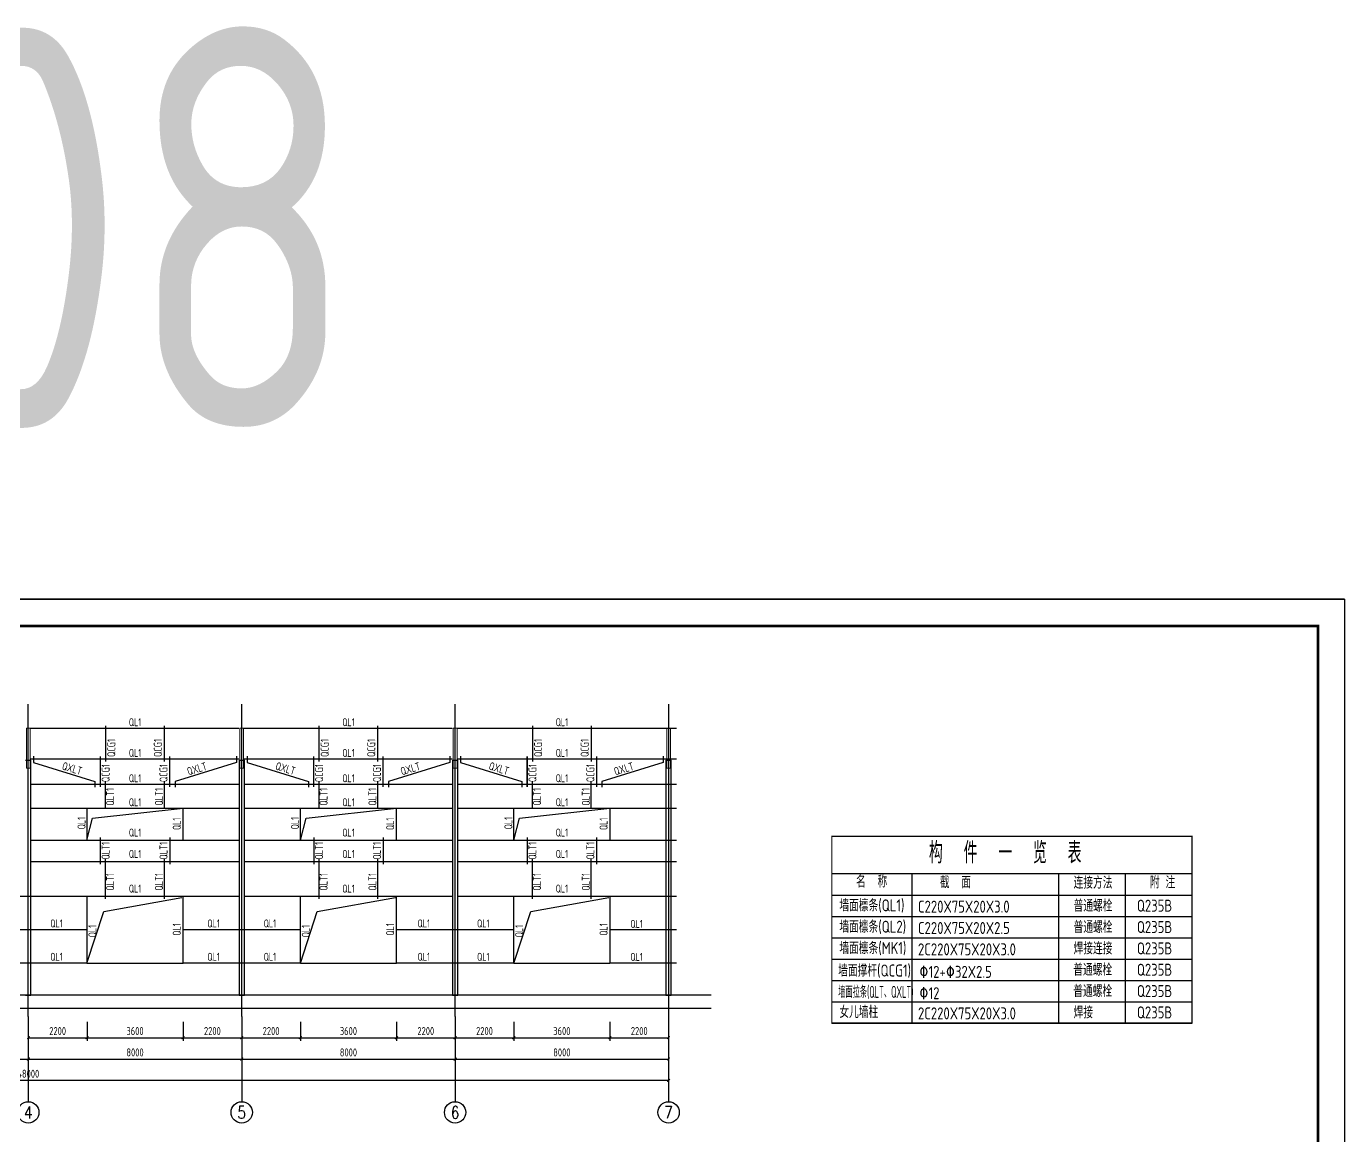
# Model space of a CAD drawing. Header units: millimetres. Extents: x 866561 to 876967, y 40200 to 44891.
# Drawn here: x 873533.5 to 874027.6, y 40601.1 to 41016.8 of the extents above; entities that cross this region are included whole.
import ezdxf
from ezdxf.enums import TextEntityAlignment as Align

# ---------------------------------------------------------------- set-up
doc = ezdxf.new("R2010")
doc.units = ezdxf.units.MM
doc.header["$LTSCALE"] = 1000
doc.header["$MEASUREMENT"] = 0
doc.linetypes.add('DOTE', pattern=[2.42, 2, -0.2, 0.02, -0.2])
for name, color, linetype in [('1307', 7, 'Continuous'), ('AXIS', 3, 'Continuous'), ('AXIS_TEXT', 7, 'Continuous'), ('DIM', 7, 'Continuous'), ('DOTE', 1, 'DOTE'), ('M_Prof', 2, 'Continuous'), ('构件表__表格和文字', 7, 'Continuous'), ('标注', 7, 'Continuous'), ('梁集中标注', 2, 'Continuous'), ('檩条', 34, 'Continuous')]:
    doc.layers.add(name, color=color, linetype=linetype)
doc.layers.add('零部件', color=3, linetype='Continuous', lineweight=5)
doc.styles.add('_TCH_AXIS', font='COMPLEX', dxfattribs={"bigfont": 'GBCBIG'})
doc.styles.add('COMPLEX', font='COMPLEX')
doc.styles.add('GBHZ', font='gbenor.shx', dxfattribs={"width": 0.9, "bigfont": 'gbcbig.shx'})
doc.dimstyles.new('Y100', dxfattribs={"dimscale": 0, "dimtxt": 3, "dimasz": 0.01, "dimexe": 1.2, "dimexo": 2, "dimgap": 1, "dimtad": 1, "dimdec": 0, "dimlfac": 100, "dimzin": 0, "dimdsep": 46, "dimtxsty": 'GBHZ', "dimblk": 'DX', "dimcen": 0.09, "dimdle": 1, "dimclrd": 7, "dimclre": 7, "dimclrt": 7, "dimadec": 0, "dimazin": 0, "dimtfac": 1, "dimtdec": 0, "dimtix": 1, "dimtmove": 2, "dimatfit": 3, "dimldrblk": 'DX', "dimfxl": 0, "dimtolj": 1, "dimtzin": 0, "dimarcsym": 0})

# ---------------------------------------------------------------- blocks, each defined once
blk = doc.blocks.new('_AXISO')
blk.add_circle((0, 0), 0.5)
at = {"layer": 'AXIS_TEXT', "style": 'COMPLEX', "width": 1.041667}
blk.add_attdef('A', text='', height=0.56, dxfattribs=at).set_placement((-0.25, -0.28), (0.25, -0.28), align=Align.FIT)
blk = doc.blocks.new('DX')
at = {"color": 0, "linetype": 'ByBlock', "const_width": 40}
blk.add_lwpolyline([(-54, -51), (46, 49)], dxfattribs=at)
blk = doc.blocks.new('*D831')
at = {"layer": 'Defpoints', "color": 0}
for p in [(873454.19, 40645.78), (873534.19, 40645.78), (873534.19, 40629.78)]:
    blk.add_point(p, dxfattribs=at)
at = {"layer": 'dim', "color": 7, "lineweight": -2}
for p, q in [((873454.19, 40643.78), (873454.19, 40628.58)), ((873534.19, 40643.78), (873534.19, 40628.58)), ((873454.2, 40629.78), (873534.18, 40629.78))]:
    blk.add_line(p, q, dxfattribs=at)
at = {"layer": 'dim', "color": 7, "lineweight": -2, "xscale": 0.01, "yscale": 0.01, "zscale": 0.01, "rotation": 180}
blk.add_blockref('DX', (873454.19, 40629.78), dxfattribs=at)
at = {"layer": 'dim', "color": 7, "lineweight": -2, "xscale": 0.01, "yscale": 0.01, "zscale": 0.01}
blk.add_blockref('DX', (873534.19, 40629.78), dxfattribs=at)
at = {"layer": 'dim', "color": 7, "insert": (873494.19, 40632.28), "char_height": 3, "attachment_point": 5, "style": 'GBHZ'}
blk.add_mtext('\\A1;8000', dxfattribs=at)
blk = doc.blocks.new('*D832')
at = {"layer": 'Defpoints', "color": 0}
for p in [(873534.19, 40645.78), (873614.19, 40645.78), (873614.19, 40629.78)]:
    blk.add_point(p, dxfattribs=at)
at = {"layer": 'dim', "color": 7, "lineweight": -2}
for p, q in [((873534.19, 40643.78), (873534.19, 40628.58)), ((873614.19, 40643.78), (873614.19, 40628.58)), ((873534.2, 40629.78), (873614.18, 40629.78))]:
    blk.add_line(p, q, dxfattribs=at)
at = {"layer": 'dim', "color": 7, "lineweight": -2, "xscale": 0.01, "yscale": 0.01, "zscale": 0.01, "rotation": 180}
blk.add_blockref('DX', (873534.19, 40629.78), dxfattribs=at)
at = {"layer": 'dim', "color": 7, "lineweight": -2, "xscale": 0.01, "yscale": 0.01, "zscale": 0.01}
blk.add_blockref('DX', (873614.19, 40629.78), dxfattribs=at)
at = {"layer": 'dim', "color": 7, "insert": (873574.19, 40632.28), "char_height": 3, "attachment_point": 5, "style": 'GBHZ'}
blk.add_mtext('\\A1;8000', dxfattribs=at)
blk = doc.blocks.new('*D833')
at = {"layer": 'Defpoints', "color": 0}
for p in [(873614.19, 40645.78), (873694.19, 40645.78), (873694.19, 40629.78)]:
    blk.add_point(p, dxfattribs=at)
at = {"layer": 'dim', "color": 7, "lineweight": -2}
for p, q in [((873614.19, 40643.78), (873614.19, 40628.58)), ((873694.19, 40643.78), (873694.19, 40628.58)), ((873614.2, 40629.78), (873694.18, 40629.78))]:
    blk.add_line(p, q, dxfattribs=at)
at = {"layer": 'dim', "color": 7, "lineweight": -2, "xscale": 0.01, "yscale": 0.01, "zscale": 0.01, "rotation": 180}
blk.add_blockref('DX', (873614.19, 40629.78), dxfattribs=at)
at = {"layer": 'dim', "color": 7, "lineweight": -2, "xscale": 0.01, "yscale": 0.01, "zscale": 0.01}
blk.add_blockref('DX', (873694.19, 40629.78), dxfattribs=at)
at = {"layer": 'dim', "color": 7, "insert": (873654.19, 40632.28), "char_height": 3, "attachment_point": 5, "style": 'GBHZ'}
blk.add_mtext('\\A1;8000', dxfattribs=at)
blk = doc.blocks.new('*D834')
at = {"layer": 'Defpoints', "color": 0}
for p in [(873694.19, 40645.78), (873774.19, 40645.78), (873774.19, 40629.78)]:
    blk.add_point(p, dxfattribs=at)
at = {"layer": 'dim', "color": 7, "lineweight": -2}
for p, q in [((873694.19, 40643.78), (873694.19, 40628.58)), ((873774.19, 40643.78), (873774.19, 40628.58)), ((873694.2, 40629.78), (873774.18, 40629.78))]:
    blk.add_line(p, q, dxfattribs=at)
at = {"layer": 'dim', "color": 7, "lineweight": -2, "xscale": 0.01, "yscale": 0.01, "zscale": 0.01, "rotation": 180}
blk.add_blockref('DX', (873694.19, 40629.78), dxfattribs=at)
at = {"layer": 'dim', "color": 7, "lineweight": -2, "xscale": 0.01, "yscale": 0.01, "zscale": 0.01}
blk.add_blockref('DX', (873774.19, 40629.78), dxfattribs=at)
at = {"layer": 'dim', "color": 7, "insert": (873734.19, 40632.28), "char_height": 3, "attachment_point": 5, "style": 'GBHZ'}
blk.add_mtext('\\A1;8000', dxfattribs=at)
blk = doc.blocks.new('*D835')
at = {"layer": 'Defpoints', "color": 0}
for p in [(873294.19, 40645.78), (873774.19, 40645.78), (873294.19, 40621.78)]:
    blk.add_point(p, dxfattribs=at)
at = {"layer": 'dim', "color": 7, "lineweight": -2}
for p, q in [((873294.19, 40643.78), (873294.19, 40620.58)), ((873774.19, 40643.78), (873774.19, 40620.58)), ((873774.18, 40621.78), (873294.2, 40621.78))]:
    blk.add_line(p, q, dxfattribs=at)
at = {"layer": 'dim', "color": 7, "lineweight": -2, "xscale": 0.01, "yscale": 0.01, "zscale": 0.01, "rotation": 180}
blk.add_blockref('DX', (873294.19, 40621.78), dxfattribs=at)
at = {"layer": 'dim', "color": 7, "lineweight": -2, "xscale": 0.01, "yscale": 0.01, "zscale": 0.01}
blk.add_blockref('DX', (873774.19, 40621.78), dxfattribs=at)
at = {"layer": 'dim', "color": 7, "insert": (873534.19, 40624.28), "char_height": 3, "attachment_point": 5, "style": 'GBHZ'}
blk.add_mtext('\\A1;48000', dxfattribs=at)
blk = doc.blocks.new('*D854')
at = {"layer": 'Defpoints', "color": 0}
for p in [(873534.19, 40645.78), (873556.19, 40645.78), (873556.19, 40637.78)]:
    blk.add_point(p, dxfattribs=at)
at = {"layer": '标注', "color": 7, "lineweight": -2}
for p, q in [((873534.19, 40643.78), (873534.19, 40636.58)), ((873556.19, 40643.78), (873556.19, 40636.58)), ((873534.2, 40637.78), (873556.18, 40637.78))]:
    blk.add_line(p, q, dxfattribs=at)
at = {"layer": '标注', "color": 7, "lineweight": -2, "xscale": 0.01, "yscale": 0.01, "zscale": 0.01, "rotation": 180}
blk.add_blockref('DX', (873534.19, 40637.78), dxfattribs=at)
at = {"layer": '标注', "color": 7, "lineweight": -2, "xscale": 0.01, "yscale": 0.01, "zscale": 0.01}
blk.add_blockref('DX', (873556.19, 40637.78), dxfattribs=at)
at = {"layer": '标注', "color": 7, "insert": (873545.19, 40640.28), "char_height": 3, "attachment_point": 5, "style": 'GBHZ'}
blk.add_mtext('\\A1;2200', dxfattribs=at)
blk = doc.blocks.new('*D855')
at = {"layer": 'Defpoints', "color": 0}
for p in [(873556.19, 40645.78), (873592.19, 40645.78), (873592.19, 40637.78)]:
    blk.add_point(p, dxfattribs=at)
at = {"layer": '标注', "color": 7, "lineweight": -2}
for p, q in [((873556.19, 40643.78), (873556.19, 40636.58)), ((873592.19, 40643.78), (873592.19, 40636.58)), ((873556.2, 40637.78), (873592.18, 40637.78))]:
    blk.add_line(p, q, dxfattribs=at)
at = {"layer": '标注', "color": 7, "lineweight": -2, "xscale": 0.01, "yscale": 0.01, "zscale": 0.01, "rotation": 180}
blk.add_blockref('DX', (873556.19, 40637.78), dxfattribs=at)
at = {"layer": '标注', "color": 7, "lineweight": -2, "xscale": 0.01, "yscale": 0.01, "zscale": 0.01}
blk.add_blockref('DX', (873592.19, 40637.78), dxfattribs=at)
at = {"layer": '标注', "color": 7, "insert": (873574.19, 40640.28), "char_height": 3, "attachment_point": 5, "style": 'GBHZ'}
blk.add_mtext('\\A1;3600', dxfattribs=at)
blk = doc.blocks.new('*D856')
at = {"layer": 'Defpoints', "color": 0}
for p in [(873592.19, 40645.78), (873614.19, 40645.78), (873614.19, 40637.78)]:
    blk.add_point(p, dxfattribs=at)
at = {"layer": '标注', "color": 7, "lineweight": -2}
for p, q in [((873592.19, 40643.78), (873592.19, 40636.58)), ((873614.19, 40643.78), (873614.19, 40636.58)), ((873592.2, 40637.78), (873614.18, 40637.78))]:
    blk.add_line(p, q, dxfattribs=at)
at = {"layer": '标注', "color": 7, "lineweight": -2, "xscale": 0.01, "yscale": 0.01, "zscale": 0.01, "rotation": 180}
blk.add_blockref('DX', (873592.19, 40637.78), dxfattribs=at)
at = {"layer": '标注', "color": 7, "lineweight": -2, "xscale": 0.01, "yscale": 0.01, "zscale": 0.01}
blk.add_blockref('DX', (873614.19, 40637.78), dxfattribs=at)
at = {"layer": '标注', "color": 7, "insert": (873603.19, 40640.28), "char_height": 3, "attachment_point": 5, "style": 'GBHZ'}
blk.add_mtext('\\A1;2200', dxfattribs=at)
blk = doc.blocks.new('*D857')
at = {"layer": 'Defpoints', "color": 0}
for p in [(873614.19, 40645.78), (873636.19, 40645.78), (873636.19, 40637.78)]:
    blk.add_point(p, dxfattribs=at)
at = {"layer": '标注', "color": 7, "lineweight": -2}
for p, q in [((873614.19, 40643.78), (873614.19, 40636.58)), ((873636.19, 40643.78), (873636.19, 40636.58)), ((873614.2, 40637.78), (873636.18, 40637.78))]:
    blk.add_line(p, q, dxfattribs=at)
at = {"layer": '标注', "color": 7, "lineweight": -2, "xscale": 0.01, "yscale": 0.01, "zscale": 0.01, "rotation": 180}
blk.add_blockref('DX', (873614.19, 40637.78), dxfattribs=at)
at = {"layer": '标注', "color": 7, "lineweight": -2, "xscale": 0.01, "yscale": 0.01, "zscale": 0.01}
blk.add_blockref('DX', (873636.19, 40637.78), dxfattribs=at)
at = {"layer": '标注', "color": 7, "insert": (873625.19, 40640.28), "char_height": 3, "attachment_point": 5, "style": 'GBHZ'}
blk.add_mtext('\\A1;2200', dxfattribs=at)
blk = doc.blocks.new('*D858')
at = {"layer": 'Defpoints', "color": 0}
for p in [(873636.19, 40645.78), (873672.19, 40645.78), (873672.19, 40637.78)]:
    blk.add_point(p, dxfattribs=at)
at = {"layer": '标注', "color": 7, "lineweight": -2}
for p, q in [((873636.19, 40643.78), (873636.19, 40636.58)), ((873672.19, 40643.78), (873672.19, 40636.58)), ((873636.2, 40637.78), (873672.18, 40637.78))]:
    blk.add_line(p, q, dxfattribs=at)
at = {"layer": '标注', "color": 7, "lineweight": -2, "xscale": 0.01, "yscale": 0.01, "zscale": 0.01, "rotation": 180}
blk.add_blockref('DX', (873636.19, 40637.78), dxfattribs=at)
at = {"layer": '标注', "color": 7, "lineweight": -2, "xscale": 0.01, "yscale": 0.01, "zscale": 0.01}
blk.add_blockref('DX', (873672.19, 40637.78), dxfattribs=at)
at = {"layer": '标注', "color": 7, "insert": (873654.19, 40640.28), "char_height": 3, "attachment_point": 5, "style": 'GBHZ'}
blk.add_mtext('\\A1;3600', dxfattribs=at)
blk = doc.blocks.new('*D859')
at = {"layer": 'Defpoints', "color": 0}
for p in [(873672.19, 40645.78), (873694.19, 40645.78), (873694.19, 40637.78)]:
    blk.add_point(p, dxfattribs=at)
at = {"layer": '标注', "color": 7, "lineweight": -2}
for p, q in [((873672.19, 40643.78), (873672.19, 40636.58)), ((873694.19, 40643.78), (873694.19, 40636.58)), ((873672.2, 40637.78), (873694.18, 40637.78))]:
    blk.add_line(p, q, dxfattribs=at)
at = {"layer": '标注', "color": 7, "lineweight": -2, "xscale": 0.01, "yscale": 0.01, "zscale": 0.01, "rotation": 180}
blk.add_blockref('DX', (873672.19, 40637.78), dxfattribs=at)
at = {"layer": '标注', "color": 7, "lineweight": -2, "xscale": 0.01, "yscale": 0.01, "zscale": 0.01}
blk.add_blockref('DX', (873694.19, 40637.78), dxfattribs=at)
at = {"layer": '标注', "color": 7, "insert": (873683.19, 40640.28), "char_height": 3, "attachment_point": 5, "style": 'GBHZ'}
blk.add_mtext('\\A1;2200', dxfattribs=at)
blk = doc.blocks.new('*D860')
at = {"layer": 'Defpoints', "color": 0}
for p in [(873694.19, 40645.78), (873716.19, 40645.78), (873716.19, 40637.78)]:
    blk.add_point(p, dxfattribs=at)
at = {"layer": '标注', "color": 7, "lineweight": -2}
for p, q in [((873694.19, 40643.78), (873694.19, 40636.58)), ((873716.19, 40643.78), (873716.19, 40636.58)), ((873694.2, 40637.78), (873716.18, 40637.78))]:
    blk.add_line(p, q, dxfattribs=at)
at = {"layer": '标注', "color": 7, "lineweight": -2, "xscale": 0.01, "yscale": 0.01, "zscale": 0.01, "rotation": 180}
blk.add_blockref('DX', (873694.19, 40637.78), dxfattribs=at)
at = {"layer": '标注', "color": 7, "lineweight": -2, "xscale": 0.01, "yscale": 0.01, "zscale": 0.01}
blk.add_blockref('DX', (873716.19, 40637.78), dxfattribs=at)
at = {"layer": '标注', "color": 7, "insert": (873705.19, 40640.28), "char_height": 3, "attachment_point": 5, "style": 'GBHZ'}
blk.add_mtext('\\A1;2200', dxfattribs=at)
blk = doc.blocks.new('*D861')
at = {"layer": 'Defpoints', "color": 0}
for p in [(873716.19, 40645.78), (873752.19, 40645.78), (873752.19, 40637.78)]:
    blk.add_point(p, dxfattribs=at)
at = {"layer": '标注', "color": 7, "lineweight": -2}
for p, q in [((873716.19, 40643.78), (873716.19, 40636.58)), ((873752.19, 40643.78), (873752.19, 40636.58)), ((873716.2, 40637.78), (873752.18, 40637.78))]:
    blk.add_line(p, q, dxfattribs=at)
at = {"layer": '标注', "color": 7, "lineweight": -2, "xscale": 0.01, "yscale": 0.01, "zscale": 0.01, "rotation": 180}
blk.add_blockref('DX', (873716.19, 40637.78), dxfattribs=at)
at = {"layer": '标注', "color": 7, "lineweight": -2, "xscale": 0.01, "yscale": 0.01, "zscale": 0.01}
blk.add_blockref('DX', (873752.19, 40637.78), dxfattribs=at)
at = {"layer": '标注', "color": 7, "insert": (873734.19, 40640.28), "char_height": 3, "attachment_point": 5, "style": 'GBHZ'}
blk.add_mtext('\\A1;3600', dxfattribs=at)
blk = doc.blocks.new('*D862')
at = {"layer": 'Defpoints', "color": 0}
for p in [(873752.19, 40645.78), (873774.19, 40645.78), (873774.19, 40637.78)]:
    blk.add_point(p, dxfattribs=at)
at = {"layer": '标注', "color": 7, "lineweight": -2}
for p, q in [((873752.19, 40643.78), (873752.19, 40636.58)), ((873774.19, 40643.78), (873774.19, 40636.58)), ((873752.2, 40637.78), (873774.18, 40637.78))]:
    blk.add_line(p, q, dxfattribs=at)
at = {"layer": '标注', "color": 7, "lineweight": -2, "xscale": 0.01, "yscale": 0.01, "zscale": 0.01, "rotation": 180}
blk.add_blockref('DX', (873752.19, 40637.78), dxfattribs=at)
at = {"layer": '标注', "color": 7, "lineweight": -2, "xscale": 0.01, "yscale": 0.01, "zscale": 0.01}
blk.add_blockref('DX', (873774.19, 40637.78), dxfattribs=at)
at = {"layer": '标注', "color": 7, "insert": (873763.19, 40640.28), "char_height": 3, "attachment_point": 5, "style": 'GBHZ'}
blk.add_mtext('\\A1;2200', dxfattribs=at)

msp = doc.modelspace()

# ---------------------------------------------------------------- linework, layer by layer
at = {"color": 0}
for p, q in [((874027.612, 40802.139), (873186.612, 40802.139)), ((873186.612, 40802.139), (874027.612, 40802.139)), ((874027.612, 40802.139), (874027.612, 40208.139))]:
    msp.add_line(p, q, dxfattribs=at)
at = {"color": 0, "const_width": 1}
msp.add_lwpolyline([(874017.612, 40218.139), (873211.612, 40218.139), (873211.612, 40792.139), (874017.612, 40792.139)], close=True, dxfattribs=at)
at = {"layer": 'AXIS', "color": 0}
for p, q in [((873534.185, 40645.779), (873534.185, 40613.779)), ((873614.185, 40645.779), (873614.185, 40613.779)), ((873694.185, 40645.779), (873694.185, 40613.779)), ((873774.185, 40645.779), (873774.185, 40613.779))]:
    msp.add_line(p, q, dxfattribs=at)
at = {"layer": 'dim'}
for p, q in [((873790.185, 40653.779), (873278.185, 40653.779)), ((873790.185, 40648.779), (873278.185, 40648.779))]:
    msp.add_line(p, q, dxfattribs=at)
at = {"layer": 'DOTE', "linetype": 'DOTE'}
for p, q in [((873534.185, 40645.779), (873534.185, 40762.852)), ((873614.185, 40645.779), (873614.185, 40762.852)), ((873694.185, 40645.779), (873694.185, 40762.852)), ((873774.185, 40762.852), (873774.185, 40645.779))]:
    msp.add_line(p, q, dxfattribs=at)
at = {"layer": 'M_Prof'}
for p, q in [((873533.185, 40741.779), (873535.185, 40741.779)), ((873535.185, 40653.779), (873535.185, 40741.779)), ((873613.185, 40741.779), (873613.185, 40653.779)), ((873613.185, 40741.779), (873615.185, 40741.779)), ((873615.185, 40653.779), (873615.185, 40741.779)), ((873693.185, 40741.779), (873693.185, 40653.779)), ((873693.185, 40741.779), (873695.185, 40741.779)), ((873695.185, 40653.779), (873695.185, 40741.779)), ((873773.185, 40741.779), (873773.185, 40653.779)), ((873773.185, 40741.779), (873775.185, 40741.779)), ((873775.185, 40653.779), (873775.185, 40741.779)), ((873533.185, 40653.779), (873535.185, 40653.779)), ((873613.185, 40653.779), (873615.185, 40653.779)), ((873693.185, 40653.779), (873695.185, 40653.779)), ((873773.185, 40653.779), (873775.185, 40653.779))]:
    msp.add_line(p, q, dxfattribs=at)
at = {"layer": '构件表__表格和文字'}
for p, q in [((873835.388, 40699.275), (873970.388, 40699.275)), ((873865.388, 40699.275), (873865.388, 40643.275)), ((873920.388, 40699.275), (873920.388, 40643.275)), ((873945.388, 40699.275), (873945.388, 40643.275)), ((873835.388, 40691.275), (873970.388, 40691.275)), ((873835.388, 40691.275), (873970.388, 40691.275)), ((873835.388, 40683.275), (873970.388, 40683.275)), ((873835.388, 40683.275), (873970.388, 40683.275)), ((873835.388, 40675.275), (873970.388, 40675.275)), ((873835.388, 40667.275), (873970.388, 40667.275)), ((873835.388, 40659.275), (873970.388, 40659.275)), ((873835.388, 40651.275), (873970.388, 40651.275)), ((873835.388, 40643.275), (873970.388, 40643.275)), ((873835.388, 40643.275), (873970.388, 40643.275)), ((873835.388, 40643.275), (873970.388, 40643.275)), ((873835.388, 40643.275), (873970.388, 40643.275)), ((873835.388, 40643.275), (873970.388, 40643.275)), ((873835.388, 40643.275), (873970.388, 40643.275)), ((873835.388, 40643.275), (873970.388, 40643.275)), ((873835.388, 40643.275), (873970.388, 40643.275)), ((873835.388, 40643.275), (873970.388, 40643.275))]:
    msp.add_line(p, q, dxfattribs=at)
at = {"layer": '构件表__表格和文字', "const_width": 0.48}
msp.add_lwpolyline([(873970.388, 40713.275), (873970.388, 40643.275), (873835.388, 40643.275), (873835.388, 40713.275), (873970.388, 40713.275)], dxfattribs=at)
at = {"layer": '标注'}
for p, q in [((873556.185, 40665.779), (873592.185, 40665.779)), ((873636.185, 40665.779), (873672.185, 40665.779)), ((873716.185, 40665.779), (873752.185, 40665.779))]:
    msp.add_line(p, q, dxfattribs=at)
at = {"layer": '檩条', "color": 4, "linetype": 'ByBlock'}
for p, q in [((873536.185, 40743.28), (873536.185, 40740.93)), ((873612.185, 40743.28), (873612.185, 40740.93)), ((873616.185, 40743.28), (873616.185, 40740.93)), ((873692.185, 40743.28), (873692.185, 40740.93)), ((873696.185, 40743.28), (873696.185, 40740.93)), ((873772.185, 40743.28), (873772.185, 40740.93)), ((873536.185, 40740.93), (873559.185, 40733.849)), ((873612.185, 40740.93), (873589.185, 40733.849)), ((873616.185, 40740.93), (873639.185, 40733.849)), ((873692.185, 40740.93), (873669.185, 40733.849)), ((873696.185, 40740.93), (873719.185, 40733.849)), ((873772.185, 40740.93), (873749.185, 40733.849)), ((873559.185, 40733.849), (873559.185, 40731.709)), ((873589.185, 40733.849), (873589.185, 40731.709)), ((873639.185, 40733.849), (873639.185, 40731.709)), ((873669.185, 40733.849), (873669.185, 40731.709)), ((873719.185, 40733.849), (873719.185, 40731.709)), ((873749.185, 40733.849), (873749.185, 40731.709))]:
    msp.add_line(p, q, dxfattribs=at)
at = {"layer": '檩条', "color": 4}
for p, q in [((873563.185, 40723.779), (873563.185, 40733.779)), ((873585.185, 40723.779), (873585.185, 40733.779)), ((873643.185, 40723.779), (873643.185, 40733.779)), ((873665.185, 40723.779), (873665.185, 40733.779)), ((873723.185, 40723.779), (873723.185, 40733.779)), ((873745.185, 40723.779), (873745.185, 40733.779)), ((873558.303, 40720.032), (873592.185, 40723.779)), ((873638.303, 40720.032), (873672.185, 40723.779)), ((873718.303, 40720.032), (873752.185, 40723.779)), ((873556.185, 40711.779), (873558.303, 40720.032)), ((873636.185, 40711.779), (873638.303, 40720.032)), ((873716.185, 40711.779), (873718.303, 40720.032)), ((873561.185, 40712.779), (873561.185, 40702.779)), ((873587.185, 40712.779), (873587.185, 40702.779)), ((873641.185, 40712.779), (873641.185, 40702.779)), ((873667.185, 40712.779), (873667.185, 40702.779)), ((873721.185, 40712.779), (873721.185, 40702.779)), ((873747.185, 40712.779), (873747.185, 40702.779)), ((873563.185, 40689.779), (873563.185, 40704.779)), ((873585.185, 40689.779), (873585.185, 40704.779)), ((873643.185, 40689.779), (873643.185, 40704.779)), ((873665.185, 40689.779), (873665.185, 40704.779)), ((873723.185, 40689.779), (873723.185, 40704.779)), ((873745.185, 40689.779), (873745.185, 40704.779)), ((873562.528, 40685.098), (873591.785, 40690.379)), ((873642.528, 40685.098), (873671.785, 40690.379)), ((873722.528, 40685.098), (873751.785, 40690.379)), ((873556.185, 40665.779), (873562.528, 40685.098)), ((873636.185, 40665.779), (873642.528, 40685.098)), ((873716.185, 40665.779), (873722.528, 40685.098))]:
    msp.add_line(p, q, dxfattribs=at)
at = {"layer": '檩条', "color": 4, "const_width": 0.5}
for points in [[(873534.885, 40753.779), (873613.185, 40753.779)], [(873563.185, 40741.279), (873563.185, 40754.779)], [(873585.185, 40741.279), (873585.185, 40754.779)], [(873614.885, 40753.779), (873693.185, 40753.779)], [(873643.185, 40741.279), (873643.185, 40754.779)], [(873665.185, 40741.279), (873665.185, 40754.779)], [(873694.885, 40753.779), (873777.185, 40753.779)], [(873723.185, 40741.279), (873723.185, 40754.779)], [(873745.185, 40741.279), (873745.185, 40754.779)], [(873561.185, 40743.279), (873561.185, 40731.779)], [(873587.185, 40743.279), (873587.185, 40731.779)], [(873641.185, 40743.279), (873641.185, 40731.779)], [(873667.185, 40743.279), (873667.185, 40731.779)], [(873721.185, 40743.279), (873721.185, 40731.779)], [(873747.185, 40743.279), (873747.185, 40731.779)], [(873534.885, 40742.279), (873613.185, 40742.279)], [(873614.885, 40742.279), (873693.185, 40742.279)], [(873694.885, 40742.279), (873777.185, 40742.279)], [(873535.185, 40732.779), (873613.185, 40732.779)], [(873615.185, 40732.779), (873693.185, 40732.779)], [(873695.185, 40732.779), (873777.185, 40732.779)], [(873535.185, 40723.779), (873613.185, 40723.779)], [(873556.185, 40711.779), (873556.185, 40723.779)], [(873592.185, 40711.779), (873592.185, 40723.779)], [(873615.185, 40723.779), (873693.185, 40723.779)], [(873636.185, 40711.779), (873636.185, 40723.779)], [(873672.185, 40711.779), (873672.185, 40723.779)], [(873695.185, 40723.779), (873777.185, 40723.779)], [(873716.185, 40711.779), (873716.185, 40723.779)], [(873752.185, 40711.779), (873752.185, 40723.779)], [(873535.185, 40711.779), (873613.185, 40711.779)], [(873615.185, 40711.779), (873693.185, 40711.779)], [(873695.185, 40711.779), (873777.185, 40711.779)], [(873535.185, 40703.779), (873613.185, 40703.779)], [(873615.185, 40703.779), (873693.185, 40703.779)], [(873695.185, 40703.779), (873777.185, 40703.779)], [(873521.685, 40690.779), (873613.185, 40690.779)], [(873556.185, 40665.779), (873556.185, 40690.779)], [(873592.185, 40665.779), (873592.185, 40690.779)], [(873615.185, 40690.779), (873693.185, 40690.779)], [(873636.185, 40665.779), (873636.185, 40690.779)], [(873672.185, 40665.779), (873672.185, 40690.779)], [(873695.185, 40690.779), (873777.185, 40690.779)], [(873716.185, 40665.779), (873716.185, 40690.779)], [(873752.185, 40665.779), (873752.185, 40690.779)], [(873521.685, 40678.279), (873556.185, 40678.279)], [(873592.185, 40678.279), (873636.185, 40678.279)], [(873672.185, 40678.279), (873716.185, 40678.279)], [(873777.185, 40678.279), (873752.185, 40678.279)]]:
    msp.add_lwpolyline(points, dxfattribs=at)
at = {"layer": '檩条', "color": 4, "linetype": 'ByBlock', "const_width": 0.5}
for points in [[(873521.685, 40665.779), (873556.185, 40665.779)], [(873592.185, 40665.779), (873636.185, 40665.779)], [(873672.185, 40665.779), (873716.185, 40665.779)], [(873777.185, 40665.779), (873752.185, 40665.779)]]:
    msp.add_lwpolyline(points, dxfattribs=at)
at = {"layer": '零部件'}
for points in [[(873533.485, 40738.779), (873534.885, 40738.779), (873534.885, 40753.779), (873533.485, 40753.779)], [(873613.485, 40738.779), (873614.885, 40738.779), (873614.885, 40753.779), (873613.485, 40753.779)], [(873693.485, 40738.779), (873694.885, 40738.779), (873694.885, 40753.779), (873693.485, 40753.779)], [(873773.485, 40738.779), (873774.885, 40738.779), (873774.885, 40753.779), (873773.485, 40753.779)]]:
    msp.add_lwpolyline(points, close=True, dxfattribs=at)

# ---------------------------------------------------------------- block references
at = {"layer": 'AXIS', "color": 0}
ref = msp.add_blockref('_AXISO', (873534.185, 40609.779), dxfattribs=dict(at, xscale=8, yscale=8, zscale=8))
ref.add_attrib('A', '4', dxfattribs={"layer": 'AXIS_TEXT', "color": 0, "height": 4.454, "style": '_TCH_AXIS'}).set_placement((873532.488, 40607.552), (873535.882, 40607.552), align=Align.FIT)
ref = msp.add_blockref('_AXISO', (873614.185, 40609.779), dxfattribs=dict(at, xscale=8, yscale=8, zscale=8))
ref.add_attrib('A', '5', dxfattribs={"layer": 'AXIS_TEXT', "color": 0, "height": 4.659, "style": '_TCH_AXIS'}).set_placement((873612.632, 40607.449), (873615.738, 40607.449), align=Align.FIT)
ref = msp.add_blockref('_AXISO', (873694.185, 40609.779), dxfattribs=dict(at, xscale=8, yscale=8, zscale=8))
ref.add_attrib('A', '6', dxfattribs={"layer": 'AXIS_TEXT', "color": 0, "height": 4.659, "style": '_TCH_AXIS'}).set_placement((873692.632, 40607.449), (873695.738, 40607.449), align=Align.FIT)
ref = msp.add_blockref('_AXISO', (873774.185, 40609.779), dxfattribs=dict(at, xscale=8, yscale=8, zscale=8))
ref.add_attrib('A', '7', dxfattribs={"layer": 'AXIS_TEXT', "color": 0, "height": 4.659, "style": '_TCH_AXIS'}).set_placement((873772.632, 40607.449), (873775.738, 40607.449), align=Align.FIT)

# ---------------------------------------------------------------- texts
at = {"layer": '1307', "style": 'GBHZ', "width": 0.8}
for p in [(873571.881, 40754.541), (873651.881, 40754.541), (873731.881, 40754.541), (873571.881, 40743.041), (873651.881, 40743.041), (873731.881, 40743.041), (873571.881, 40733.541), (873651.881, 40733.541), (873731.881, 40733.541), (873571.881, 40724.541), (873651.881, 40724.541), (873731.881, 40724.541), (873571.881, 40713.176), (873651.881, 40713.176), (873731.881, 40713.176), (873571.881, 40705.176), (873651.881, 40705.176), (873731.881, 40705.176), (873571.881, 40692.176), (873651.881, 40692.176), (873731.881, 40692.176), (873542.422, 40679.116), (873601.314, 40679.116), (873622.422, 40679.116), (873680.107, 40679.116), (873702.422, 40679.116), (873759.885, 40678.949), (873542.422, 40666.616), (873601.314, 40666.616), (873622.422, 40666.616), (873680.107, 40666.616), (873702.422, 40666.616), (873759.885, 40666.582)]:
    msp.add_text('QL1', height=3, dxfattribs=at).set_placement(p)
at = {"layer": '1307', "style": 'GBHZ'}
for s, rotation, width, p in [('QCG1', 90, 0.9, (873566.794, 40743.009)), ('QCG1', 90, 0.9, (873584.244, 40743.009)), ('QCG1', 90, 0.9, (873646.794, 40743.009)), ('QCG1', 90, 0.9, (873664.244, 40743.009)), ('QCG1', 90, 0.9, (873726.794, 40743.009)), ('QCG1', 90, 0.9, (873744.244, 40743.009)), ('QXLT', 343.10315, 0.9, (873546.551, 40738.367)), ('QCG1', 90, 0.9, (873564.668, 40733.57)), ('QCG1', 90, 0.9, (873586.369, 40733.57)), ('QXLT', 16.89685, 0.9, (873594.242, 40736.065)), ('QXLT', 343.10315, 0.9, (873626.551, 40738.367)), ('QCG1', 90, 0.9, (873644.668, 40733.57)), ('QCG1', 90, 0.9, (873666.369, 40733.57)), ('QXLT', 16.89685, 0.9, (873674.242, 40736.065)), ('QXLT', 343.10315, 0.9, (873706.551, 40738.367)), ('QCG1', 90, 0.9, (873724.668, 40733.57)), ('QCG1', 90, 0.9, (873746.369, 40733.57)), ('QXLT', 16.89685, 0.9, (873754.242, 40736.065)), ('QLT1', 90, 0.9, (873566.368, 40724.768)), ('QLT1', 90, 0.9, (873584.67, 40724.768)), ('QLT1', 90, 0.9, (873646.368, 40724.768)), ('QLT1', 90, 0.9, (873664.67, 40724.768)), ('QLT1', 90, 0.9, (873726.368, 40724.768)), ('QLT1', 90, 0.9, (873744.67, 40724.768)), ('QL1', 90, 0.8, (873555.639, 40715.895)), ('QL1', 90, 0.8, (873591.327, 40715.601)), ('QL1', 90, 0.8, (873635.639, 40715.895)), ('QL1', 90, 0.8, (873671.327, 40715.601)), ('QL1', 90, 0.8, (873715.639, 40715.895)), ('QL1', 90, 0.8, (873751.327, 40715.601)), ('QLT1', 90, 0.9, (873564.668, 40704.57)), ('QLT1', 90, 0.9, (873586.369, 40704.57)), ('QLT1', 90, 0.9, (873644.668, 40704.57)), ('QLT1', 90, 0.9, (873666.369, 40704.57)), ('QLT1', 90, 0.9, (873724.668, 40704.57)), ('QLT1', 90, 0.9, (873746.369, 40704.57)), ('QLT1', 90, 0.9, (873566.368, 40692.9)), ('QLT1', 90, 0.9, (873584.67, 40692.9)), ('QLT1', 90, 0.9, (873646.368, 40692.9)), ('QLT1', 90, 0.9, (873664.67, 40692.9)), ('QLT1', 90, 0.9, (873726.368, 40692.9)), ('QLT1', 90, 0.9, (873744.67, 40692.9)), ('QL1', 90, 0.8, (873559.705, 40675.423)), ('QL1', 90, 0.8, (873591.32, 40676.022)), ('QL1', 90, 0.8, (873639.705, 40675.423)), ('QL1', 90, 0.8, (873671.32, 40676.022)), ('QL1', 90, 0.8, (873719.705, 40675.423)), ('QL1', 90, 0.8, (873751.32, 40676.022))]:
    msp.add_text(s, height=3, rotation=rotation, dxfattribs=dict(at, width=width)).set_placement(p)
at = {"layer": '构件表__表格和文字', "style": 'GBHZ'}
for s, height, width, p in [('构  件  一  览  表', 8, 0.9, (873871.8, 40703.105)), ('名  称', 4.5, 0.9, (873844.467, 40694.061)), ('截  面', 4.5, 0.9, (873875.88, 40693.807)), ('连接方法', 4.5, 0.9, (873926.011, 40693.644)), ('附 注', 4.5, 0.9, (873954.624, 40693.765)), ('墙面檩条(QL1)', 4.5, 0.9, (873838.219, 40685.148)), ('C220X75X20X3.0', 4.5, 0.9, (873867.684, 40684.66)), ('普通螺栓', 4.5, 0.9, (873926.016, 40685.021)), ('Q235B', 4.5, 0.9, (873949.73, 40685.021)), ('墙面檩条(QL2)', 4.5, 0.9, (873838.219, 40677.148)), ('C220X75X20X2.5', 4.5, 0.9, (873867.684, 40676.66)), ('普通螺栓', 4.5, 0.9, (873926.016, 40677.021)), ('Q235B', 4.5, 0.9, (873949.73, 40677.021)), ('墙面檩条(MK1)', 4.5, 0.9, (873838.219, 40669.148)), ('焊接连接', 4.5, 0.9, (873926.016, 40669.021)), ('2C220X75X20X3.0', 4.5, 0.9, (873867.684, 40668.66)), ('Q235B', 4.5, 0.9, (873949.73, 40669.021)), ('墙面撑杆(QCG1)', 4.5, 0.9, (873837.77, 40660.713)), ('%%13012+%%13032X2.5', 4.5, 0.9, (873868.183, 40660.225)), ('普通螺栓', 4.5, 0.9, (873925.901, 40661.021)), ('Q235B', 4.5, 0.9, (873949.73, 40661.021)), ('墙面拉条(QLT、QXLT)', 4.5, 0.6, (873837.77, 40652.713)), ('%%13012', 4.5, 0.9, (873868.183, 40652.225)), ('普通螺栓', 4.5, 0.9, (873925.901, 40653.021)), ('Q235B', 4.5, 0.9, (873949.73, 40653.021)), ('女儿墙柱', 4.5, 0.9, (873838.219, 40645.148)), ('2C220X75X20X3.0', 4.5, 0.9, (873867.684, 40644.66)), ('焊接', 4.5, 0.9, (873926.016, 40645.021)), ('Q235B', 4.5, 0.9, (873949.73, 40645.021))]:
    msp.add_text(s, height=height, dxfattribs=dict(at, width=width)).set_placement(p)
at = {"layer": '梁集中标注', "style": 'GBHZ', "width": 0.9}
msp.add_text('08', height=150, dxfattribs=at).set_placement((873492.22, 40866.341))

# ---------------------------------------------------------------- dimensions: what is measured, and where the dimension line sits
at = {"layer": 'dim'}
for base, p1, p2, picture, middle in [((873294.185, 40621.779), (873774.185, 40645.779), (873294.185, 40645.779), '*D835', (873534.185, 40624.279)), ((873534.185, 40629.779), (873454.185, 40645.779), (873534.185, 40645.779), '*D831', (873494.185, 40632.279)), ((873614.185, 40629.779), (873534.185, 40645.779), (873614.185, 40645.779), '*D832', (873574.185, 40632.279)), ((873694.185, 40629.779), (873614.185, 40645.779), (873694.185, 40645.779), '*D833', (873654.185, 40632.279)), ((873774.185, 40629.779), (873694.185, 40645.779), (873774.185, 40645.779), '*D834', (873734.185, 40632.279))]:
    dim = msp.add_linear_dim(base=base, p1=p1, p2=p2, dimstyle='Y100', override={"dimscale": 1, "dimfxl": 2}, dxfattribs=at)
    dim.commit()
    dim.dimension.update_dxf_attribs({"geometry": picture, "text_midpoint": middle})
at = {"layer": '标注'}
for base, p1, p2, picture, middle in [((873556.185, 40637.779), (873534.185, 40645.779), (873556.185, 40645.779), '*D854', (873545.185, 40640.279)), ((873592.185, 40637.779), (873556.185, 40645.779), (873592.185, 40645.779), '*D855', (873574.185, 40640.279)), ((873614.185, 40637.779), (873592.185, 40645.779), (873614.185, 40645.779), '*D856', (873603.185, 40640.279)), ((873636.185, 40637.779), (873614.185, 40645.779), (873636.185, 40645.779), '*D857', (873625.185, 40640.279)), ((873672.185, 40637.779), (873636.185, 40645.779), (873672.185, 40645.779), '*D858', (873654.185, 40640.279)), ((873694.185, 40637.779), (873672.185, 40645.779), (873694.185, 40645.779), '*D859', (873683.185, 40640.279)), ((873716.185, 40637.779), (873694.185, 40645.779), (873716.185, 40645.779), '*D860', (873705.185, 40640.279)), ((873752.185, 40637.779), (873716.185, 40645.779), (873752.185, 40645.779), '*D861', (873734.185, 40640.279)), ((873774.185, 40637.779), (873752.185, 40645.779), (873774.185, 40645.779), '*D862', (873763.185, 40640.279))]:
    dim = msp.add_linear_dim(base=base, p1=p1, p2=p2, dimstyle='Y100', override={"dimscale": 1}, dxfattribs=at)
    dim.commit()
    dim.dimension.update_dxf_attribs({"geometry": picture, "text_midpoint": middle})

doc.saveas('drawing.dxf')
